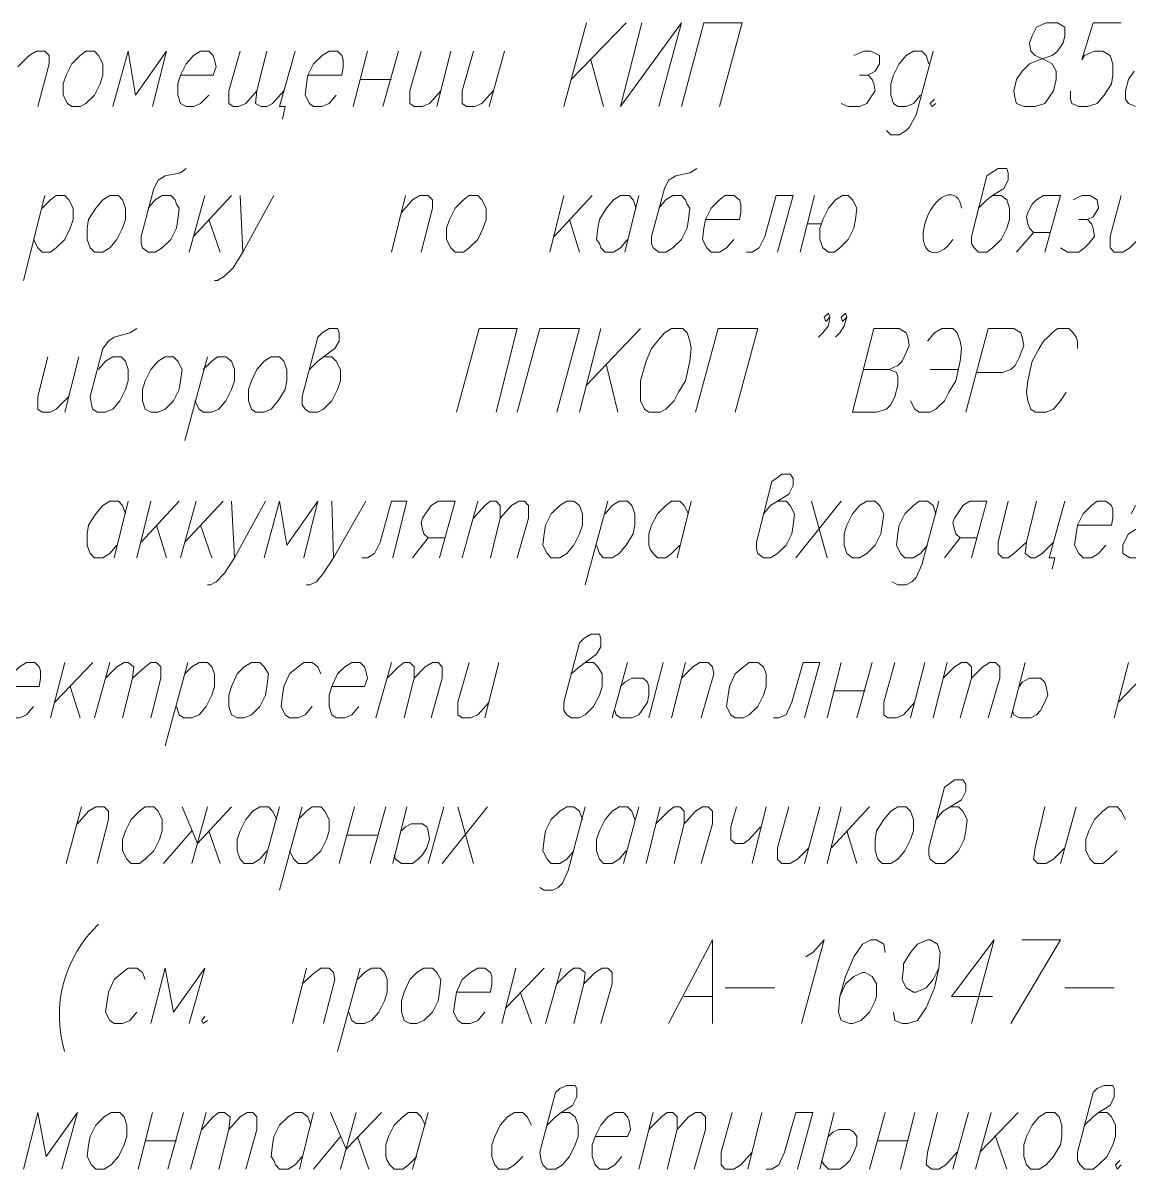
# Model space of a CAD drawing. Header units: millimetres. Extents: x 2185 to 4647, y 1259 to 2456.
# Drawn here: x 4018.54 to 4035.09, y 2366.75 to 2383.89 of the extents above; entities that cross this region are included whole.
import ezdxf

# ---------------------------------------------------------------- set-up
doc = ezdxf.new("R2010")
doc.units = ezdxf.units.MM
doc.layers.add('PDF _текст', color=7, linetype='Continuous')

msp = doc.modelspace()

# ---------------------------------------------------------------- linework, layer by layer
at = {"layer": 'PDF _текст', "lineweight": 20}
for points in [[(4026.976, 2383.893), (4026.637, 2382.644)], [(4027.568, 2383.893), (4026.743, 2383.046)], [(4027.801, 2383.893), (4027.484, 2382.644), (4028.394, 2383.893), (4028.055, 2382.644)], [(4028.394, 2382.644), (4028.732, 2383.893), (4029.304, 2383.893), (4028.965, 2382.644)], [(4034.977, 2383.893), (4034.554, 2383.893), (4034.384, 2383.343), (4034.427, 2383.406), (4034.575, 2383.47), (4034.702, 2383.47), (4034.808, 2383.406), (4034.85, 2383.279), (4034.85, 2383.11), (4034.829, 2382.983), (4034.723, 2382.813), (4034.617, 2382.686), (4034.469, 2382.644), (4034.342, 2382.644), (4034.236, 2382.686), (4034.215, 2382.75), (4034.215, 2382.877)], [(4018.466, 2383.237), (4018.635, 2383.406), (4018.741, 2383.47), (4018.868, 2383.47), (4018.932, 2383.406), (4018.932, 2383.279), (4018.762, 2382.644)], [(4020.477, 2382.644), (4020.689, 2383.47), (4020.223, 2382.813), (4020.117, 2383.47), (4019.884, 2382.644)], [(4020.9, 2383.11), (4021.387, 2383.11), (4021.43, 2383.237), (4021.408, 2383.343), (4021.387, 2383.406), (4021.324, 2383.47), (4021.197, 2383.47), (4021.091, 2383.406), (4020.985, 2383.279), (4020.9, 2383.11), (4020.858, 2382.983), (4020.858, 2382.813), (4020.9, 2382.686), (4020.985, 2382.644), (4021.091, 2382.644), (4021.197, 2382.686), (4021.324, 2382.813)], [(4022.043, 2382.877), (4021.874, 2382.686), (4021.768, 2382.644), (4021.684, 2382.644), (4021.62, 2382.686), (4021.62, 2382.877), (4021.789, 2383.47)], [(4022.446, 2382.877), (4022.276, 2382.686), (4022.192, 2382.644), (4022.107, 2382.644), (4022.022, 2382.686), (4022.043, 2382.877), (4022.192, 2383.47)], [(4022.615, 2383.47), (4022.382, 2382.644), (4022.467, 2382.644), (4022.424, 2382.453)], [(4022.805, 2383.11), (4023.313, 2383.11), (4023.335, 2383.237), (4023.335, 2383.343), (4023.313, 2383.406), (4023.25, 2383.47), (4023.123, 2383.47), (4023.017, 2383.406), (4022.89, 2383.279), (4022.805, 2383.11), (4022.784, 2382.983), (4022.763, 2382.813), (4022.827, 2382.686), (4022.89, 2382.644), (4023.017, 2382.644), (4023.123, 2382.686), (4023.229, 2382.813)], [(4023.695, 2383.47), (4023.483, 2382.644)], [(4024.16, 2383.47), (4023.927, 2382.644)], [(4024.499, 2383.47), (4024.33, 2382.877), (4024.33, 2382.686), (4024.393, 2382.644), (4024.52, 2382.644), (4024.626, 2382.686), (4024.795, 2382.877)], [(4024.943, 2383.47), (4024.732, 2382.644)], [(4025.282, 2383.47), (4025.113, 2382.877), (4025.113, 2382.686), (4025.176, 2382.644), (4025.303, 2382.644), (4025.409, 2382.686), (4025.578, 2382.877)], [(4025.748, 2383.47), (4025.515, 2382.644)], [(4027.23, 2382.644), (4027.039, 2383.343)], [(4030.976, 2383.406), (4031.124, 2383.47), (4031.23, 2383.47), (4031.357, 2383.406), (4031.357, 2383.279), (4031.294, 2383.173), (4031.188, 2383.11), (4031.061, 2383.11)], [(4032.162, 2383.47), (4031.908, 2382.517), (4031.802, 2382.326), (4031.76, 2382.284), (4031.654, 2382.221), (4031.527, 2382.221), (4031.463, 2382.284)], [(4032.098, 2383.279), (4032.077, 2383.343), (4032.056, 2383.406), (4031.992, 2383.47), (4031.865, 2383.47), (4031.76, 2383.406), (4031.654, 2383.279), (4031.569, 2383.11), (4031.527, 2382.983), (4031.527, 2382.813), (4031.569, 2382.686), (4031.633, 2382.644), (4031.76, 2382.644), (4031.865, 2382.686), (4031.971, 2382.813)], [(4035.189, 2382.644), (4035.083, 2382.686), (4035.041, 2382.75), (4035.041, 2382.877), (4035.083, 2383.046), (4035.168, 2383.173)], [(4023.589, 2383.046), (4024.054, 2383.046)], [(4031.188, 2383.11), (4031.251, 2383.046), (4031.273, 2382.983), (4031.294, 2382.877), (4031.209, 2382.75), (4031.167, 2382.686), (4031.061, 2382.644), (4030.892, 2382.644), (4030.786, 2382.686)], [(4032.183, 2382.75), (4032.119, 2382.686), (4032.141, 2382.644), (4032.204, 2382.686)], [(4020.985, 2381.713), (4020.9, 2381.649), (4020.667, 2381.607), (4020.562, 2381.543), (4020.498, 2381.416), (4020.308, 2380.697), (4020.308, 2380.591), (4020.329, 2380.527), (4020.413, 2380.464), (4020.519, 2380.464), (4020.625, 2380.527), (4020.752, 2380.654), (4020.837, 2380.824), (4020.858, 2380.951), (4020.879, 2381.12), (4020.837, 2381.183), (4020.816, 2381.247), (4020.752, 2381.31), (4020.625, 2381.31), (4020.519, 2381.247), (4020.413, 2381.12)], [(4028.627, 2381.713), (4028.521, 2381.649), (4028.309, 2381.607), (4028.203, 2381.543), (4028.14, 2381.416), (4027.949, 2380.697), (4027.949, 2380.591), (4027.97, 2380.527), (4028.055, 2380.464), (4028.161, 2380.464), (4028.267, 2380.527), (4028.394, 2380.654), (4028.478, 2380.824), (4028.5, 2380.951), (4028.521, 2381.12), (4028.478, 2381.183), (4028.457, 2381.247), (4028.394, 2381.31), (4028.267, 2381.31), (4028.161, 2381.247), (4028.055, 2381.12)], [(4032.839, 2381.12), (4032.966, 2381.247), (4033.051, 2381.31), (4033.22, 2381.416), (4033.284, 2381.543), (4033.284, 2381.649), (4033.262, 2381.713), (4033.135, 2381.713), (4033.03, 2381.649), (4032.966, 2381.607), (4032.733, 2380.697), (4032.733, 2380.591), (4032.776, 2380.527), (4032.839, 2380.464), (4032.966, 2380.464), (4033.051, 2380.527), (4033.178, 2380.654), (4033.262, 2380.824), (4033.305, 2380.951), (4033.305, 2381.12), (4033.262, 2381.247), (4033.178, 2381.31), (4033.051, 2381.31)], [(4018.868, 2381.31), (4018.551, 2380.04)], [(4018.826, 2381.12), (4018.953, 2381.247), (4019.038, 2381.31), (4019.165, 2381.31), (4019.228, 2381.247), (4019.292, 2381.12), (4019.292, 2380.951), (4019.249, 2380.824), (4019.165, 2380.654), (4019.038, 2380.527), (4018.953, 2380.464), (4018.826, 2380.464), (4018.762, 2380.527), (4018.699, 2380.654)], [(4021.26, 2381.31), (4021.027, 2380.464)], [(4021.662, 2381.31), (4021.091, 2380.697)], [(4021.789, 2381.31), (4021.832, 2380.464), (4022.297, 2381.31)], [(4024.266, 2381.31), (4024.054, 2380.464)], [(4024.203, 2381.056), (4024.372, 2381.247), (4024.478, 2381.31), (4024.605, 2381.31), (4024.668, 2381.247), (4024.668, 2381.12), (4024.499, 2380.464)], [(4026.637, 2381.31), (4026.425, 2380.464)], [(4027.06, 2381.31), (4026.489, 2380.697)], [(4027.589, 2380.654), (4027.484, 2380.527), (4027.378, 2380.464), (4027.251, 2380.464), (4027.187, 2380.527), (4027.166, 2380.591), (4027.124, 2380.654), (4027.145, 2380.824), (4027.166, 2380.951), (4027.272, 2381.12), (4027.378, 2381.247), (4027.484, 2381.31), (4027.611, 2381.31), (4027.674, 2381.247), (4027.716, 2381.12)], [(4027.759, 2381.31), (4027.547, 2380.464)], [(4028.754, 2380.951), (4029.262, 2380.951), (4029.283, 2381.056), (4029.283, 2381.183), (4029.262, 2381.247), (4029.177, 2381.31), (4029.05, 2381.31), (4028.965, 2381.247), (4028.838, 2381.12), (4028.754, 2380.951), (4028.732, 2380.824), (4028.711, 2380.654), (4028.775, 2380.527), (4028.838, 2380.464), (4028.965, 2380.464), (4029.071, 2380.527), (4029.177, 2380.654)], [(4029.833, 2380.464), (4030.066, 2381.31), (4029.812, 2381.31), (4029.643, 2380.697), (4029.558, 2380.527), (4029.452, 2380.464), (4029.368, 2380.464)], [(4030.384, 2381.31), (4030.172, 2380.464)], [(4030.278, 2380.887), (4030.489, 2380.887), (4030.511, 2380.951), (4030.595, 2381.12), (4030.701, 2381.247), (4030.807, 2381.31), (4030.892, 2381.31), (4030.955, 2381.247), (4031.019, 2381.12), (4030.997, 2380.951), (4030.976, 2380.824), (4030.892, 2380.654), (4030.765, 2380.527), (4030.68, 2380.464), (4030.595, 2380.464), (4030.511, 2380.527), (4030.468, 2380.654), (4030.468, 2380.824), (4030.489, 2380.887)], [(4033.834, 2380.464), (4034.067, 2381.31), (4033.813, 2381.31), (4033.707, 2381.247), (4033.643, 2381.183), (4033.58, 2381.056), (4033.559, 2380.993), (4033.58, 2380.887), (4033.601, 2380.824), (4033.665, 2380.76), (4033.919, 2380.76)], [(4034.257, 2381.247), (4034.384, 2381.31), (4034.511, 2381.31), (4034.617, 2381.247), (4034.638, 2381.12), (4034.554, 2380.993), (4034.469, 2380.951), (4034.342, 2380.951)], [(4034.977, 2381.31), (4034.808, 2380.697), (4034.808, 2380.527), (4034.871, 2380.464), (4034.998, 2380.464), (4035.104, 2380.527), (4035.273, 2380.697)], [(4021.324, 2380.951), (4021.493, 2380.464)], [(4026.722, 2380.951), (4026.87, 2380.464)], [(4034.469, 2380.951), (4034.533, 2380.887), (4034.554, 2380.824), (4034.575, 2380.697), (4034.49, 2380.591), (4034.427, 2380.527), (4034.342, 2380.464), (4034.173, 2380.464), (4034.067, 2380.527)], [(4033.411, 2380.464), (4033.665, 2380.76)], [(4021.832, 2380.464), (4021.684, 2380.231), (4021.557, 2380.104), (4021.451, 2380.04), (4021.408, 2380.04)], [(4030.616, 2379.49), (4030.553, 2379.426), (4030.532, 2379.49), (4030.595, 2379.553), (4030.616, 2379.49), (4030.595, 2379.363), (4030.511, 2379.257), (4030.447, 2379.194)], [(4030.87, 2379.49), (4030.807, 2379.426), (4030.786, 2379.49), (4030.849, 2379.553), (4030.87, 2379.49), (4030.828, 2379.363), (4030.765, 2379.257), (4030.701, 2379.194)], [(4020.244, 2379.321), (4020.138, 2379.257), (4019.905, 2379.194), (4019.821, 2379.13), (4019.736, 2379.024), (4019.546, 2378.305), (4019.567, 2378.178), (4019.588, 2378.114), (4019.651, 2378.072), (4019.778, 2378.072), (4019.884, 2378.114), (4019.99, 2378.241), (4020.075, 2378.41), (4020.117, 2378.537), (4020.117, 2378.707), (4020.096, 2378.77), (4020.075, 2378.834), (4020.011, 2378.897), (4019.884, 2378.897), (4019.778, 2378.834), (4019.673, 2378.707)], [(4022.827, 2378.707), (4022.954, 2378.834), (4023.038, 2378.897), (4023.208, 2379.024), (4023.271, 2379.13), (4023.271, 2379.257), (4023.25, 2379.321), (4023.123, 2379.321), (4023.017, 2379.257), (4022.954, 2379.194), (4022.721, 2378.305), (4022.721, 2378.178), (4022.763, 2378.114), (4022.827, 2378.072), (4022.954, 2378.072), (4023.038, 2378.114), (4023.165, 2378.241), (4023.25, 2378.41), (4023.292, 2378.537), (4023.292, 2378.707), (4023.229, 2378.834), (4023.165, 2378.897), (4023.038, 2378.897)], [(4025.028, 2378.072), (4025.367, 2379.321), (4025.938, 2379.321), (4025.621, 2378.072)], [(4025.938, 2378.072), (4026.277, 2379.321), (4026.87, 2379.321), (4026.531, 2378.072)], [(4027.187, 2379.321), (4026.87, 2378.072)], [(4027.78, 2379.321), (4026.976, 2378.474)], [(4028.605, 2378.072), (4028.944, 2379.321), (4029.537, 2379.321), (4029.198, 2378.072)], [(4031.505, 2378.707), (4031.633, 2378.77), (4031.696, 2378.834), (4031.76, 2378.961), (4031.802, 2379.067), (4031.781, 2379.194), (4031.76, 2379.257), (4031.654, 2379.321), (4031.273, 2379.321), (4030.955, 2378.072), (4031.315, 2378.072), (4031.463, 2378.114), (4031.527, 2378.178), (4031.59, 2378.305), (4031.633, 2378.474), (4031.633, 2378.601), (4031.611, 2378.664), (4031.505, 2378.707), (4031.124, 2378.707)], [(4032.077, 2379.13), (4032.183, 2379.257), (4032.289, 2379.321), (4032.458, 2379.321), (4032.522, 2379.257), (4032.564, 2379.13), (4032.585, 2379.024), (4032.564, 2378.834), (4032.5, 2378.537), (4032.395, 2378.368), (4032.331, 2378.241), (4032.204, 2378.114), (4032.119, 2378.072), (4031.95, 2378.072), (4031.887, 2378.114), (4031.823, 2378.241)], [(4032.649, 2378.072), (4032.987, 2379.321), (4033.368, 2379.321), (4033.474, 2379.257), (4033.495, 2379.194), (4033.516, 2379.067), (4033.453, 2378.897), (4033.389, 2378.77), (4033.326, 2378.707), (4033.199, 2378.664), (4032.818, 2378.664)], [(4034.321, 2379.024), (4034.321, 2379.13), (4034.3, 2379.194), (4034.257, 2379.257), (4034.194, 2379.321), (4034.024, 2379.321), (4033.94, 2379.257), (4033.876, 2379.194), (4033.813, 2379.13), (4033.749, 2379.024), (4033.643, 2378.834), (4033.58, 2378.537), (4033.559, 2378.368), (4033.58, 2378.241), (4033.622, 2378.114), (4033.686, 2378.072), (4033.855, 2378.072), (4033.961, 2378.114), (4034.067, 2378.241), (4034.151, 2378.368)], [(4018.911, 2378.897), (4018.762, 2378.305), (4018.762, 2378.114), (4018.826, 2378.072), (4018.953, 2378.072), (4019.038, 2378.114), (4019.228, 2378.305)], [(4019.376, 2378.897), (4019.165, 2378.072)], [(4021.303, 2378.897), (4020.964, 2377.648)], [(4021.239, 2378.707), (4021.366, 2378.834), (4021.451, 2378.897), (4021.578, 2378.897), (4021.662, 2378.834), (4021.705, 2378.707), (4021.705, 2378.537), (4021.662, 2378.41), (4021.578, 2378.241), (4021.472, 2378.114), (4021.366, 2378.072), (4021.239, 2378.072), (4021.176, 2378.114), (4021.112, 2378.241)], [(4027.441, 2378.072), (4027.272, 2378.77)], [(4032.119, 2378.707), (4032.543, 2378.707)], [(4029.622, 2376.548), (4029.727, 2376.675), (4029.833, 2376.738), (4030.003, 2376.844), (4030.066, 2376.971), (4030.066, 2377.077), (4030.024, 2377.14), (4029.897, 2377.14), (4029.812, 2377.077), (4029.749, 2377.034), (4029.516, 2376.124), (4029.516, 2376.018), (4029.537, 2375.955), (4029.622, 2375.891), (4029.727, 2375.891), (4029.833, 2375.955), (4029.96, 2376.082), (4030.045, 2376.251), (4030.066, 2376.378), (4030.087, 2376.548), (4030.024, 2376.675), (4029.96, 2376.738), (4029.833, 2376.738)], [(4019.948, 2376.082), (4019.842, 2375.955), (4019.736, 2375.891), (4019.609, 2375.891), (4019.546, 2375.955), (4019.524, 2376.018), (4019.503, 2376.082), (4019.503, 2376.251), (4019.524, 2376.378), (4019.63, 2376.548), (4019.736, 2376.675), (4019.842, 2376.738), (4019.969, 2376.738), (4020.032, 2376.675), (4020.075, 2376.548)], [(4020.117, 2376.738), (4019.905, 2375.891)], [(4020.456, 2376.738), (4020.244, 2375.891)], [(4020.879, 2376.738), (4020.308, 2376.124)], [(4021.133, 2376.738), (4020.9, 2375.891)], [(4021.535, 2376.738), (4020.964, 2376.124)], [(4021.662, 2376.738), (4021.705, 2375.891), (4022.17, 2376.738)], [(4022.742, 2375.891), (4022.954, 2376.738), (4022.488, 2376.082), (4022.382, 2376.738), (4022.149, 2375.891)], [(4023.165, 2376.738), (4023.186, 2375.891), (4023.673, 2376.738)], [(4024.076, 2375.891), (4024.287, 2376.738), (4024.054, 2376.738), (4023.885, 2376.124), (4023.8, 2375.955), (4023.695, 2375.891), (4023.61, 2375.891)], [(4024.774, 2375.891), (4025.007, 2376.738), (4024.753, 2376.738), (4024.647, 2376.675), (4024.605, 2376.611), (4024.52, 2376.484), (4024.499, 2376.421), (4024.52, 2376.315), (4024.541, 2376.251), (4024.605, 2376.188), (4024.859, 2376.188)], [(4025.346, 2376.738), (4025.113, 2375.891)], [(4025.282, 2376.484), (4025.451, 2376.675), (4025.536, 2376.738), (4025.621, 2376.738), (4025.684, 2376.675), (4025.684, 2376.484), (4025.536, 2375.891)], [(4025.684, 2376.484), (4025.854, 2376.675), (4025.959, 2376.738), (4026.044, 2376.738), (4026.108, 2376.675), (4026.108, 2376.484), (4025.938, 2375.891)], [(4027.293, 2376.738), (4026.954, 2375.489)], [(4027.251, 2376.548), (4027.357, 2376.675), (4027.462, 2376.738), (4027.589, 2376.738), (4027.653, 2376.675), (4027.695, 2376.548), (4027.695, 2376.378), (4027.674, 2376.251), (4027.568, 2376.082), (4027.462, 2375.955), (4027.357, 2375.891), (4027.23, 2375.891), (4027.166, 2375.955), (4027.124, 2376.082)], [(4028.373, 2376.082), (4028.246, 2375.955), (4028.161, 2375.891), (4028.034, 2375.891), (4027.97, 2375.955), (4027.928, 2376.018), (4027.907, 2376.082), (4027.907, 2376.251), (4027.949, 2376.378), (4028.034, 2376.548), (4028.161, 2376.675), (4028.246, 2376.738), (4028.373, 2376.738), (4028.436, 2376.675), (4028.5, 2376.548)], [(4028.542, 2376.738), (4028.33, 2375.891)], [(4030.786, 2376.738), (4030.108, 2375.891)], [(4030.341, 2376.738), (4030.574, 2375.891)], [(4032.246, 2376.738), (4031.992, 2375.786), (4031.908, 2375.595), (4031.844, 2375.532), (4031.76, 2375.489), (4031.633, 2375.489), (4031.548, 2375.532)], [(4032.204, 2376.548), (4032.183, 2376.611), (4032.162, 2376.675), (4032.077, 2376.738), (4031.95, 2376.738), (4031.865, 2376.675), (4031.738, 2376.548), (4031.654, 2376.378), (4031.633, 2376.251), (4031.611, 2376.082), (4031.675, 2375.955), (4031.738, 2375.891), (4031.865, 2375.891), (4031.971, 2375.955), (4032.077, 2376.082)], [(4032.733, 2375.891), (4032.966, 2376.738), (4032.712, 2376.738), (4032.606, 2376.675), (4032.564, 2376.611), (4032.479, 2376.484), (4032.458, 2376.421), (4032.479, 2376.315), (4032.5, 2376.251), (4032.564, 2376.188), (4032.818, 2376.188)], [(4033.559, 2376.124), (4033.368, 2375.955), (4033.284, 2375.891), (4033.199, 2375.891), (4033.135, 2375.955), (4033.135, 2376.124), (4033.284, 2376.738)], [(4033.961, 2376.124), (4033.792, 2375.955), (4033.686, 2375.891), (4033.622, 2375.891), (4033.538, 2375.955), (4033.559, 2376.124), (4033.707, 2376.738)], [(4034.13, 2376.738), (4033.897, 2375.891), (4033.982, 2375.891), (4033.94, 2375.722)], [(4034.321, 2376.378), (4034.829, 2376.378), (4034.85, 2376.484), (4034.85, 2376.611), (4034.829, 2376.675), (4034.744, 2376.738), (4034.617, 2376.738), (4034.533, 2376.675), (4034.406, 2376.548), (4034.321, 2376.378), (4034.3, 2376.251), (4034.279, 2376.082), (4034.342, 2375.955), (4034.406, 2375.891), (4034.533, 2375.891), (4034.638, 2375.955), (4034.744, 2376.082)], [(4035.125, 2376.548), (4035.189, 2376.675), (4035.337, 2376.738), (4035.464, 2376.738), (4035.57, 2376.675), (4035.57, 2376.548), (4035.506, 2376.421), (4035.4, 2376.378), (4035.189, 2376.315), (4035.083, 2376.251), (4035.019, 2376.124), (4034.998, 2376.082), (4034.998, 2375.955), (4035.104, 2375.891), (4035.231, 2375.891), (4035.379, 2375.955), (4035.443, 2376.082)], [(4020.54, 2376.378), (4020.689, 2375.891)], [(4021.197, 2376.378), (4021.366, 2375.891)], [(4024.372, 2375.891), (4024.605, 2376.188)], [(4032.331, 2375.891), (4032.564, 2376.188)], [(4021.705, 2375.891), (4021.557, 2375.659), (4021.43, 2375.532), (4021.345, 2375.489), (4021.303, 2375.489)], [(4023.186, 2375.891), (4023.038, 2375.659), (4022.932, 2375.532), (4022.827, 2375.489), (4022.784, 2375.489)], [(4026.743, 2374.156), (4026.87, 2374.261), (4026.954, 2374.325), (4027.124, 2374.452), (4027.187, 2374.558), (4027.187, 2374.685), (4027.166, 2374.748), (4027.039, 2374.748), (4026.933, 2374.685), (4026.87, 2374.621), (4026.637, 2373.732), (4026.637, 2373.605), (4026.679, 2373.542), (4026.743, 2373.499), (4026.87, 2373.499), (4026.954, 2373.542), (4027.081, 2373.669), (4027.166, 2373.838), (4027.208, 2373.965), (4027.208, 2374.156), (4027.145, 2374.261), (4027.081, 2374.325), (4026.954, 2374.325)], [(4018.275, 2373.965), (4018.784, 2373.965), (4018.805, 2374.092), (4018.805, 2374.198), (4018.784, 2374.261), (4018.72, 2374.325), (4018.593, 2374.325), (4018.487, 2374.261), (4018.381, 2374.156), (4018.275, 2373.965), (4018.254, 2373.838), (4018.254, 2373.669), (4018.297, 2373.542), (4018.36, 2373.499), (4018.487, 2373.499), (4018.593, 2373.542), (4018.699, 2373.669)], [(4019.165, 2374.325), (4018.953, 2373.499)], [(4019.588, 2374.325), (4019.016, 2373.732)], [(4019.842, 2374.325), (4019.609, 2373.499)], [(4019.778, 2374.092), (4019.948, 2374.261), (4020.054, 2374.325), (4020.117, 2374.325), (4020.202, 2374.261), (4020.181, 2374.092), (4020.032, 2373.499)], [(4020.181, 2374.092), (4020.371, 2374.261), (4020.456, 2374.325), (4020.54, 2374.325), (4020.604, 2374.261), (4020.604, 2374.092), (4020.456, 2373.499)], [(4021.006, 2374.325), (4020.667, 2373.076)], [(4020.964, 2374.156), (4021.07, 2374.261), (4021.176, 2374.325), (4021.303, 2374.325), (4021.366, 2374.261), (4021.408, 2374.156), (4021.408, 2373.965), (4021.366, 2373.838), (4021.281, 2373.669), (4021.176, 2373.542), (4021.07, 2373.499), (4020.943, 2373.499), (4020.879, 2373.542), (4020.837, 2373.669)], [(4022.996, 2374.156), (4022.954, 2374.261), (4022.869, 2374.325), (4022.742, 2374.325), (4022.657, 2374.261), (4022.53, 2374.156), (4022.446, 2373.965), (4022.424, 2373.838), (4022.403, 2373.669), (4022.467, 2373.542), (4022.53, 2373.499), (4022.657, 2373.499), (4022.763, 2373.542), (4022.869, 2373.669)], [(4023.165, 2373.965), (4023.652, 2373.965), (4023.695, 2374.092), (4023.673, 2374.198), (4023.652, 2374.261), (4023.589, 2374.325), (4023.462, 2374.325), (4023.356, 2374.261), (4023.25, 2374.156), (4023.165, 2373.965), (4023.123, 2373.838), (4023.123, 2373.669), (4023.165, 2373.542), (4023.229, 2373.499), (4023.356, 2373.499), (4023.462, 2373.542), (4023.567, 2373.669)], [(4024.054, 2374.325), (4023.822, 2373.499)], [(4023.991, 2374.092), (4024.16, 2374.261), (4024.245, 2374.325), (4024.33, 2374.325), (4024.393, 2374.261), (4024.393, 2374.092), (4024.245, 2373.499)], [(4024.393, 2374.092), (4024.562, 2374.261), (4024.668, 2374.325), (4024.753, 2374.325), (4024.816, 2374.261), (4024.816, 2374.092), (4024.647, 2373.499)], [(4025.219, 2374.325), (4025.049, 2373.732), (4025.049, 2373.542), (4025.113, 2373.499), (4025.24, 2373.499), (4025.346, 2373.542), (4025.515, 2373.732)], [(4025.663, 2374.325), (4025.451, 2373.499)], [(4027.589, 2374.325), (4027.357, 2373.499)], [(4028.119, 2374.325), (4027.907, 2373.499)], [(4028.457, 2374.325), (4028.246, 2373.499)], [(4028.394, 2374.092), (4028.563, 2374.261), (4028.669, 2374.325), (4028.796, 2374.325), (4028.859, 2374.261), (4028.881, 2374.156), (4028.69, 2373.499)], [(4030.235, 2373.499), (4030.468, 2374.325), (4030.214, 2374.325), (4030.045, 2373.732), (4029.96, 2373.542), (4029.854, 2373.499), (4029.77, 2373.499)], [(4030.786, 2374.325), (4030.574, 2373.499)], [(4031.251, 2374.325), (4031.019, 2373.499)], [(4031.59, 2374.325), (4031.421, 2373.732), (4031.421, 2373.542), (4031.484, 2373.499), (4031.611, 2373.499), (4031.717, 2373.542), (4031.887, 2373.732)], [(4032.035, 2374.325), (4031.823, 2373.499)], [(4032.373, 2374.325), (4032.162, 2373.499)], [(4032.31, 2374.092), (4032.479, 2374.261), (4032.585, 2374.325), (4032.67, 2374.325), (4032.733, 2374.261), (4032.733, 2374.092), (4032.564, 2373.499)], [(4032.733, 2374.092), (4032.903, 2374.261), (4033.008, 2374.325), (4033.093, 2374.325), (4033.157, 2374.261), (4033.157, 2374.092), (4032.987, 2373.499)], [(4033.538, 2374.325), (4033.326, 2373.499)], [(4035.083, 2374.325), (4034.871, 2373.499)], [(4035.506, 2374.325), (4034.935, 2373.732)], [(4027.484, 2373.965), (4027.547, 2374.029), (4027.653, 2374.092), (4027.78, 2374.092), (4027.822, 2374.092), (4027.886, 2374.029), (4027.907, 2373.965), (4027.907, 2373.838), (4027.886, 2373.732), (4027.801, 2373.605), (4027.759, 2373.542), (4027.653, 2373.499), (4027.484, 2373.499), (4027.42, 2373.542), (4027.399, 2373.605)], [(4033.453, 2373.965), (4033.495, 2374.029), (4033.601, 2374.092), (4033.728, 2374.092), (4033.77, 2374.092), (4033.834, 2374.029), (4033.855, 2373.965), (4033.876, 2373.838), (4033.834, 2373.732), (4033.77, 2373.605), (4033.707, 2373.542), (4033.622, 2373.499), (4033.453, 2373.499), (4033.368, 2373.542), (4033.347, 2373.605)], [(4019.249, 2373.965), (4019.397, 2373.499)], [(4030.68, 2373.902), (4031.146, 2373.902)], [(4032.204, 2371.975), (4032.31, 2372.102), (4032.416, 2372.166), (4032.585, 2372.272), (4032.649, 2372.399), (4032.649, 2372.504), (4032.606, 2372.568), (4032.479, 2372.568), (4032.395, 2372.504), (4032.331, 2372.462), (4032.098, 2371.552), (4032.098, 2371.446), (4032.119, 2371.383), (4032.204, 2371.319), (4032.331, 2371.319), (4032.416, 2371.383), (4032.543, 2371.51), (4032.627, 2371.679), (4032.649, 2371.806), (4032.67, 2371.975), (4032.606, 2372.102), (4032.543, 2372.166), (4032.416, 2372.166)], [(4019.419, 2372.166), (4019.186, 2371.319)], [(4019.355, 2371.912), (4019.524, 2372.102), (4019.63, 2372.166), (4019.757, 2372.166), (4019.821, 2372.102), (4019.821, 2371.975), (4019.651, 2371.319)], [(4021.662, 2372.166), (4021.154, 2371.615), (4020.921, 2372.166)], [(4021.303, 2372.166), (4021.07, 2371.319)], [(4022.192, 2371.51), (4022.086, 2371.383), (4021.98, 2371.319), (4021.853, 2371.319), (4021.789, 2371.383), (4021.768, 2371.446), (4021.747, 2371.51), (4021.747, 2371.679), (4021.789, 2371.806), (4021.874, 2371.975), (4021.98, 2372.102), (4022.086, 2372.166), (4022.213, 2372.166), (4022.276, 2372.102), (4022.34, 2371.975)], [(4022.382, 2372.166), (4022.149, 2371.319)], [(4022.721, 2372.166), (4022.382, 2370.917)], [(4022.657, 2371.975), (4022.784, 2372.102), (4022.869, 2372.166), (4022.996, 2372.166), (4023.059, 2372.102), (4023.123, 2371.975), (4023.123, 2371.806), (4023.081, 2371.679), (4022.996, 2371.51), (4022.869, 2371.383), (4022.784, 2371.319), (4022.657, 2371.319), (4022.594, 2371.383), (4022.53, 2371.51)], [(4023.504, 2372.166), (4023.271, 2371.319)], [(4023.97, 2372.166), (4023.737, 2371.319)], [(4024.287, 2372.166), (4024.076, 2371.319)], [(4024.838, 2372.166), (4024.605, 2371.319)], [(4025.494, 2372.166), (4024.816, 2371.319)], [(4025.049, 2372.166), (4025.282, 2371.319)], [(4026.954, 2372.166), (4026.7, 2371.213), (4026.616, 2371.023), (4026.552, 2370.959), (4026.468, 2370.917), (4026.341, 2370.917), (4026.277, 2370.959)], [(4026.912, 2371.975), (4026.891, 2372.039), (4026.87, 2372.102), (4026.785, 2372.166), (4026.679, 2372.166), (4026.573, 2372.102), (4026.446, 2371.975), (4026.362, 2371.806), (4026.341, 2371.679), (4026.319, 2371.51), (4026.383, 2371.383), (4026.446, 2371.319), (4026.573, 2371.319), (4026.679, 2371.383), (4026.785, 2371.51)], [(4027.568, 2371.51), (4027.462, 2371.383), (4027.357, 2371.319), (4027.23, 2371.319), (4027.166, 2371.383), (4027.145, 2371.446), (4027.124, 2371.51), (4027.124, 2371.679), (4027.166, 2371.806), (4027.251, 2371.975), (4027.357, 2372.102), (4027.462, 2372.166), (4027.589, 2372.166), (4027.653, 2372.102), (4027.695, 2371.975)], [(4027.759, 2372.166), (4027.526, 2371.319)], [(4028.076, 2372.166), (4027.865, 2371.319)], [(4028.013, 2371.912), (4028.203, 2372.102), (4028.288, 2372.166), (4028.373, 2372.166), (4028.436, 2372.102), (4028.436, 2371.912), (4028.288, 2371.319)], [(4028.436, 2371.912), (4028.605, 2372.102), (4028.711, 2372.166), (4028.796, 2372.166), (4028.859, 2372.102), (4028.859, 2371.912), (4028.69, 2371.319)], [(4029.219, 2372.166), (4029.135, 2371.869), (4029.135, 2371.679), (4029.198, 2371.615), (4029.325, 2371.615), (4029.41, 2371.679), (4029.579, 2371.869)], [(4029.664, 2372.166), (4029.452, 2371.319)], [(4030.003, 2372.166), (4029.833, 2371.552), (4029.833, 2371.383), (4029.897, 2371.319), (4030.024, 2371.319), (4030.13, 2371.383), (4030.299, 2371.552)], [(4030.468, 2372.166), (4030.235, 2371.319)], [(4030.786, 2372.166), (4030.574, 2371.319)], [(4031.209, 2372.166), (4030.638, 2371.552)], [(4033.834, 2372.166), (4033.686, 2371.552), (4033.665, 2371.383), (4033.728, 2371.319), (4033.855, 2371.319), (4033.961, 2371.383), (4034.13, 2371.552)], [(4034.3, 2372.166), (4034.067, 2371.319)], [(4035.041, 2371.975), (4034.977, 2372.102), (4034.914, 2372.166), (4034.787, 2372.166), (4034.702, 2372.102), (4034.575, 2371.975), (4034.49, 2371.806), (4034.448, 2371.679), (4034.448, 2371.51), (4034.511, 2371.383), (4034.575, 2371.319), (4034.702, 2371.319), (4034.787, 2371.383), (4034.914, 2371.51)], [(4024.203, 2371.806), (4024.266, 2371.869), (4024.351, 2371.912), (4024.478, 2371.912), (4024.52, 2371.912), (4024.584, 2371.869), (4024.605, 2371.806), (4024.626, 2371.679), (4024.584, 2371.552), (4024.52, 2371.446), (4024.457, 2371.383), (4024.372, 2371.319), (4024.203, 2371.319), (4024.118, 2371.383), (4024.097, 2371.446)], [(4020.646, 2371.319), (4021.07, 2371.806)], [(4021.324, 2371.806), (4021.493, 2371.319)], [(4023.398, 2371.742), (4023.843, 2371.742)], [(4030.87, 2371.806), (4031.019, 2371.319)], [(4028.203, 2368.927), (4028.859, 2370.176), (4028.859, 2368.927)], [(4030.257, 2369.922), (4030.362, 2369.985), (4030.532, 2370.176), (4030.193, 2368.927)], [(4031.442, 2369.985), (4031.421, 2370.113), (4031.315, 2370.176), (4031.23, 2370.176), (4031.103, 2370.113), (4030.976, 2369.922), (4030.849, 2369.626), (4030.765, 2369.329), (4030.743, 2369.096), (4030.786, 2368.969), (4030.913, 2368.927), (4030.955, 2368.927), (4031.082, 2368.969), (4031.209, 2369.096), (4031.294, 2369.266), (4031.315, 2369.329), (4031.315, 2369.52), (4031.251, 2369.626), (4031.146, 2369.689), (4031.103, 2369.689), (4030.976, 2369.626), (4030.849, 2369.52), (4030.765, 2369.329)], [(4032.246, 2369.753), (4032.162, 2369.583), (4032.056, 2369.456), (4031.908, 2369.393), (4031.865, 2369.393), (4031.76, 2369.456), (4031.696, 2369.583), (4031.717, 2369.753), (4031.717, 2369.816), (4031.823, 2369.985), (4031.929, 2370.113), (4032.077, 2370.176), (4032.119, 2370.176), (4032.225, 2370.113), (4032.268, 2369.985), (4032.246, 2369.753), (4032.183, 2369.456), (4032.056, 2369.16), (4031.929, 2368.969), (4031.781, 2368.927), (4031.696, 2368.927), (4031.59, 2368.969), (4031.569, 2369.096)], [(4032.733, 2368.927), (4033.072, 2370.176), (4032.437, 2369.329), (4033.051, 2369.329)], [(4033.495, 2370.176), (4034.067, 2370.176), (4033.326, 2368.927)], [(4020.371, 2369.583), (4020.329, 2369.689), (4020.244, 2369.753), (4020.117, 2369.753), (4020.032, 2369.689), (4019.905, 2369.583), (4019.821, 2369.393), (4019.8, 2369.266), (4019.778, 2369.096), (4019.842, 2368.969), (4019.905, 2368.927), (4020.032, 2368.927), (4020.138, 2368.969), (4020.244, 2369.096)], [(4021.027, 2368.927), (4021.26, 2369.753), (4020.794, 2369.096), (4020.667, 2369.753), (4020.456, 2368.927)], [(4022.784, 2369.753), (4022.573, 2368.927)], [(4022.721, 2369.52), (4022.911, 2369.689), (4022.996, 2369.753), (4023.123, 2369.753), (4023.186, 2369.689), (4023.208, 2369.583), (4023.038, 2368.927)], [(4023.589, 2369.753), (4023.25, 2368.504)], [(4023.546, 2369.583), (4023.652, 2369.689), (4023.758, 2369.753), (4023.885, 2369.753), (4023.949, 2369.689), (4023.991, 2369.583), (4023.991, 2369.393), (4023.949, 2369.266), (4023.864, 2369.096), (4023.758, 2368.969), (4023.652, 2368.927), (4023.525, 2368.927), (4023.462, 2368.969), (4023.419, 2369.096)], [(4025.028, 2369.393), (4025.536, 2369.393), (4025.557, 2369.52), (4025.557, 2369.626), (4025.536, 2369.689), (4025.451, 2369.753), (4025.346, 2369.753), (4025.24, 2369.689), (4025.113, 2369.583), (4025.028, 2369.393), (4025.007, 2369.266), (4024.986, 2369.096), (4025.049, 2368.969), (4025.113, 2368.927), (4025.24, 2368.927), (4025.346, 2368.969), (4025.451, 2369.096)], [(4025.917, 2369.753), (4025.705, 2368.927)], [(4026.341, 2369.753), (4025.769, 2369.16)], [(4026.595, 2369.753), (4026.362, 2368.927)], [(4026.531, 2369.52), (4026.7, 2369.689), (4026.785, 2369.753), (4026.87, 2369.753), (4026.954, 2369.689), (4026.933, 2369.52), (4026.785, 2368.927)], [(4026.933, 2369.52), (4027.103, 2369.689), (4027.208, 2369.753), (4027.293, 2369.753), (4027.357, 2369.689), (4027.357, 2369.52), (4027.187, 2368.927)], [(4029.05, 2369.456), (4029.791, 2369.456)], [(4034.13, 2369.456), (4034.871, 2369.456)], [(4025.981, 2369.393), (4026.15, 2368.927)], [(4028.436, 2369.329), (4028.859, 2369.329)], [(4021.26, 2369.033), (4021.218, 2368.969), (4021.239, 2368.927), (4021.303, 2368.969)], [(4026.383, 2367.403), (4026.51, 2367.53), (4026.595, 2367.594), (4026.764, 2367.699), (4026.827, 2367.826), (4026.827, 2367.953), (4026.806, 2367.996), (4026.679, 2367.996), (4026.573, 2367.953), (4026.51, 2367.89), (4026.277, 2367.001), (4026.298, 2366.874), (4026.319, 2366.81), (4026.383, 2366.747), (4026.51, 2366.747), (4026.616, 2366.81), (4026.722, 2366.937), (4026.806, 2367.107), (4026.849, 2367.234), (4026.849, 2367.403), (4026.806, 2367.53), (4026.722, 2367.594), (4026.595, 2367.594)], [(4034.427, 2367.403), (4034.554, 2367.53), (4034.638, 2367.594), (4034.808, 2367.699), (4034.871, 2367.826), (4034.871, 2367.953), (4034.85, 2367.996), (4034.723, 2367.996), (4034.617, 2367.953), (4034.554, 2367.89), (4034.321, 2367.001), (4034.321, 2366.874), (4034.363, 2366.81), (4034.427, 2366.747), (4034.554, 2366.747), (4034.638, 2366.81), (4034.765, 2366.937), (4034.85, 2367.107), (4034.892, 2367.234), (4034.892, 2367.403), (4034.829, 2367.53), (4034.765, 2367.594), (4034.638, 2367.594)], [(4019.122, 2366.747), (4019.355, 2367.594), (4018.889, 2366.937), (4018.762, 2367.594), (4018.551, 2366.747)], [(4020.477, 2367.594), (4020.265, 2366.747)], [(4020.943, 2367.594), (4020.71, 2366.747)], [(4021.281, 2367.594), (4021.049, 2366.747)], [(4021.218, 2367.339), (4021.387, 2367.53), (4021.472, 2367.594), (4021.557, 2367.594), (4021.641, 2367.53), (4021.62, 2367.339), (4021.472, 2366.747)], [(4021.62, 2367.339), (4021.789, 2367.53), (4021.895, 2367.594), (4021.98, 2367.594), (4022.043, 2367.53), (4022.043, 2367.339), (4021.874, 2366.747)], [(4022.721, 2366.937), (4022.615, 2366.81), (4022.509, 2366.747), (4022.382, 2366.747), (4022.319, 2366.81), (4022.297, 2366.874), (4022.255, 2366.937), (4022.276, 2367.107), (4022.297, 2367.234), (4022.382, 2367.403), (4022.509, 2367.53), (4022.615, 2367.594), (4022.721, 2367.594), (4022.805, 2367.53), (4022.848, 2367.403)], [(4022.89, 2367.594), (4022.678, 2366.747)], [(4023.906, 2367.594), (4023.377, 2367.043), (4023.144, 2367.594)], [(4023.525, 2367.594), (4023.292, 2366.747)], [(4024.435, 2366.937), (4024.308, 2366.81), (4024.224, 2366.747), (4024.097, 2366.747), (4024.033, 2366.81), (4023.991, 2366.874), (4023.97, 2366.937), (4023.97, 2367.107), (4024.012, 2367.234), (4024.097, 2367.403), (4024.224, 2367.53), (4024.308, 2367.594), (4024.435, 2367.594), (4024.499, 2367.53), (4024.562, 2367.403)], [(4024.605, 2367.594), (4024.372, 2366.747)], [(4026.15, 2367.403), (4026.086, 2367.53), (4026.023, 2367.594), (4025.896, 2367.594), (4025.79, 2367.53), (4025.684, 2367.403), (4025.6, 2367.234), (4025.557, 2367.107), (4025.557, 2366.937), (4025.6, 2366.81), (4025.663, 2366.747), (4025.79, 2366.747), (4025.896, 2366.81), (4026.023, 2366.937)], [(4027.103, 2367.234), (4027.589, 2367.234), (4027.632, 2367.339), (4027.611, 2367.467), (4027.589, 2367.53), (4027.526, 2367.594), (4027.399, 2367.594), (4027.293, 2367.53), (4027.187, 2367.403), (4027.103, 2367.234), (4027.06, 2367.107), (4027.06, 2366.937), (4027.103, 2366.81), (4027.166, 2366.747), (4027.293, 2366.747), (4027.399, 2366.81), (4027.505, 2366.937)], [(4027.97, 2367.594), (4027.759, 2366.747)], [(4027.907, 2367.339), (4028.097, 2367.53), (4028.182, 2367.594), (4028.267, 2367.594), (4028.33, 2367.53), (4028.33, 2367.339), (4028.182, 2366.747)], [(4028.33, 2367.339), (4028.5, 2367.53), (4028.605, 2367.594), (4028.69, 2367.594), (4028.754, 2367.53), (4028.754, 2367.339), (4028.584, 2366.747)], [(4029.156, 2367.594), (4028.987, 2367.001), (4028.987, 2366.81), (4029.05, 2366.747), (4029.177, 2366.747), (4029.283, 2366.81), (4029.452, 2367.001)], [(4029.6, 2367.594), (4029.389, 2366.747)], [(4030.13, 2366.747), (4030.362, 2367.594), (4030.108, 2367.594), (4029.939, 2367.001), (4029.854, 2366.81), (4029.749, 2366.747), (4029.664, 2366.747)], [(4030.68, 2367.594), (4030.468, 2366.747)], [(4031.442, 2367.594), (4031.209, 2366.747)], [(4031.887, 2367.594), (4031.675, 2366.747)], [(4032.225, 2367.594), (4032.077, 2367.001), (4032.056, 2366.81), (4032.141, 2366.747), (4032.246, 2366.747), (4032.352, 2366.81), (4032.522, 2367.001)], [(4032.691, 2367.594), (4032.458, 2366.747)], [(4033.03, 2367.594), (4032.797, 2366.747)], [(4033.432, 2367.594), (4032.86, 2367.001)], [(4022.89, 2366.747), (4023.292, 2367.234)], [(4023.546, 2367.234), (4023.716, 2366.747)], [(4030.595, 2367.234), (4030.659, 2367.297), (4030.743, 2367.339), (4030.87, 2367.339), (4030.913, 2367.339), (4030.976, 2367.297), (4031.019, 2367.234), (4031.019, 2367.107), (4030.976, 2367.001), (4030.913, 2366.874), (4030.849, 2366.81), (4030.765, 2366.747), (4030.595, 2366.747), (4030.532, 2366.81), (4030.489, 2366.874)], [(4033.093, 2367.234), (4033.262, 2366.747)], [(4020.371, 2367.17), (4020.837, 2367.17)], [(4031.336, 2367.17), (4031.781, 2367.17)], [(4034.956, 2366.874), (4034.892, 2366.81), (4034.914, 2366.747), (4034.977, 2366.81)]]:
    msp.add_lwpolyline(points, dxfattribs=at)
for points in [[(4033.855, 2383.893), (4033.707, 2383.829), (4033.643, 2383.702), (4033.601, 2383.597), (4033.622, 2383.47), (4033.686, 2383.406), (4033.834, 2383.343), (4033.94, 2383.279), (4034.003, 2383.173), (4034.003, 2383.046), (4033.961, 2382.877), (4033.876, 2382.75), (4033.834, 2382.686), (4033.686, 2382.644), (4033.516, 2382.644), (4033.411, 2382.686), (4033.389, 2382.75), (4033.368, 2382.877), (4033.411, 2383.046), (4033.495, 2383.173), (4033.601, 2383.279), (4033.749, 2383.343), (4033.94, 2383.406), (4034.024, 2383.47), (4034.109, 2383.597), (4034.13, 2383.702), (4034.13, 2383.829), (4034.024, 2383.893)], [(4019.482, 2383.47), (4019.609, 2383.47), (4019.673, 2383.406), (4019.736, 2383.279), (4019.736, 2383.11), (4019.694, 2382.983), (4019.609, 2382.813), (4019.482, 2382.686), (4019.397, 2382.644), (4019.27, 2382.644), (4019.207, 2382.686), (4019.143, 2382.813), (4019.143, 2382.983), (4019.186, 2383.11), (4019.27, 2383.279), (4019.397, 2383.406)], [(4019.842, 2381.31), (4019.969, 2381.31), (4020.032, 2381.247), (4020.075, 2381.12), (4020.075, 2380.951), (4020.032, 2380.824), (4019.948, 2380.654), (4019.842, 2380.527), (4019.736, 2380.464), (4019.609, 2380.464), (4019.546, 2380.527), (4019.503, 2380.654), (4019.503, 2380.824), (4019.524, 2380.951), (4019.63, 2381.12), (4019.736, 2381.247)], [(4025.219, 2381.31), (4025.346, 2381.31), (4025.409, 2381.247), (4025.473, 2381.12), (4025.473, 2380.951), (4025.43, 2380.824), (4025.346, 2380.654), (4025.219, 2380.527), (4025.134, 2380.464), (4025.007, 2380.464), (4024.943, 2380.527), (4024.88, 2380.654), (4024.88, 2380.824), (4024.922, 2380.951), (4025.007, 2381.12), (4025.134, 2381.247)], [(4028.246, 2379.321), (4028.415, 2379.321), (4028.478, 2379.257), (4028.521, 2379.13), (4028.542, 2379.024), (4028.521, 2378.834), (4028.457, 2378.537), (4028.351, 2378.368), (4028.288, 2378.241), (4028.161, 2378.114), (4028.076, 2378.072), (4027.907, 2378.072), (4027.843, 2378.114), (4027.78, 2378.241), (4027.78, 2378.368), (4027.78, 2378.537), (4027.865, 2378.834), (4027.949, 2379.024), (4028.034, 2379.13), (4028.14, 2379.257)], [(4020.667, 2378.897), (4020.794, 2378.897), (4020.858, 2378.834), (4020.921, 2378.707), (4020.9, 2378.537), (4020.879, 2378.41), (4020.794, 2378.241), (4020.667, 2378.114), (4020.562, 2378.072), (4020.456, 2378.072), (4020.371, 2378.114), (4020.329, 2378.241), (4020.329, 2378.41), (4020.371, 2378.537), (4020.456, 2378.707), (4020.562, 2378.834)], [(4022.255, 2378.897), (4022.382, 2378.897), (4022.446, 2378.834), (4022.488, 2378.707), (4022.488, 2378.537), (4022.467, 2378.41), (4022.361, 2378.241), (4022.255, 2378.114), (4022.149, 2378.072), (4022.022, 2378.072), (4021.959, 2378.114), (4021.916, 2378.241), (4021.916, 2378.41), (4021.959, 2378.537), (4022.043, 2378.707), (4022.149, 2378.834)], [(4026.679, 2376.738), (4026.785, 2376.738), (4026.87, 2376.675), (4026.912, 2376.548), (4026.912, 2376.378), (4026.87, 2376.251), (4026.785, 2376.082), (4026.679, 2375.955), (4026.573, 2375.891), (4026.446, 2375.891), (4026.383, 2375.955), (4026.319, 2376.082), (4026.341, 2376.251), (4026.362, 2376.378), (4026.446, 2376.548), (4026.573, 2376.675)], [(4031.167, 2376.738), (4031.294, 2376.738), (4031.357, 2376.675), (4031.421, 2376.548), (4031.4, 2376.378), (4031.378, 2376.251), (4031.294, 2376.082), (4031.167, 2375.955), (4031.061, 2375.891), (4030.955, 2375.891), (4030.87, 2375.955), (4030.828, 2376.082), (4030.828, 2376.251), (4030.87, 2376.378), (4030.955, 2376.548), (4031.061, 2376.675)], [(4021.959, 2374.325), (4022.086, 2374.325), (4022.149, 2374.261), (4022.213, 2374.156), (4022.192, 2373.965), (4022.17, 2373.838), (4022.086, 2373.669), (4021.959, 2373.542), (4021.853, 2373.499), (4021.747, 2373.499), (4021.662, 2373.542), (4021.62, 2373.669), (4021.62, 2373.838), (4021.662, 2373.965), (4021.747, 2374.156), (4021.853, 2374.261)], [(4029.41, 2374.325), (4029.537, 2374.325), (4029.622, 2374.261), (4029.664, 2374.156), (4029.664, 2373.965), (4029.622, 2373.838), (4029.537, 2373.669), (4029.41, 2373.542), (4029.325, 2373.499), (4029.198, 2373.499), (4029.135, 2373.542), (4029.071, 2373.669), (4029.092, 2373.838), (4029.114, 2373.965), (4029.198, 2374.156), (4029.325, 2374.261)], [(4020.371, 2372.166), (4020.498, 2372.166), (4020.562, 2372.102), (4020.625, 2371.975), (4020.625, 2371.806), (4020.583, 2371.679), (4020.498, 2371.51), (4020.371, 2371.383), (4020.286, 2371.319), (4020.159, 2371.319), (4020.096, 2371.383), (4020.032, 2371.51), (4020.032, 2371.679), (4020.075, 2371.806), (4020.159, 2371.975), (4020.286, 2372.102)], [(4031.633, 2372.166), (4031.76, 2372.166), (4031.823, 2372.102), (4031.865, 2371.975), (4031.865, 2371.806), (4031.823, 2371.679), (4031.738, 2371.51), (4031.633, 2371.383), (4031.527, 2371.319), (4031.4, 2371.319), (4031.336, 2371.383), (4031.294, 2371.51), (4031.294, 2371.679), (4031.315, 2371.806), (4031.421, 2371.975), (4031.527, 2372.102)], [(4024.541, 2369.753), (4024.668, 2369.753), (4024.732, 2369.689), (4024.795, 2369.583), (4024.774, 2369.393), (4024.753, 2369.266), (4024.668, 2369.096), (4024.541, 2368.969), (4024.435, 2368.927), (4024.33, 2368.927), (4024.245, 2368.969), (4024.203, 2369.096), (4024.203, 2369.266), (4024.245, 2369.393), (4024.33, 2369.583), (4024.435, 2369.689)], [(4019.863, 2367.594), (4019.99, 2367.594), (4020.054, 2367.53), (4020.096, 2367.403), (4020.096, 2367.234), (4020.054, 2367.107), (4019.969, 2366.937), (4019.863, 2366.81), (4019.757, 2366.747), (4019.63, 2366.747), (4019.567, 2366.81), (4019.503, 2366.937), (4019.524, 2367.107), (4019.546, 2367.234), (4019.63, 2367.403), (4019.757, 2367.53)], [(4033.855, 2367.594), (4033.982, 2367.594), (4034.046, 2367.53), (4034.088, 2367.403), (4034.088, 2367.234), (4034.067, 2367.107), (4033.961, 2366.937), (4033.855, 2366.81), (4033.749, 2366.747), (4033.622, 2366.747), (4033.559, 2366.81), (4033.516, 2366.937), (4033.516, 2367.107), (4033.559, 2367.234), (4033.643, 2367.403), (4033.749, 2367.53)]]:
    msp.add_lwpolyline(points, close=True, dxfattribs=at)
msp.add_arc((4020.966, 2369.044), 1.881, 133.4611, 196.6761, dxfattribs=at)
msp.add_ellipse((4032.3, 2380.888), major_axis=(0.172, 0.424), ratio=0.546764, start_param=5.492782, end_param=10.643635, dxfattribs=at)

doc.saveas('drawing.dxf')
